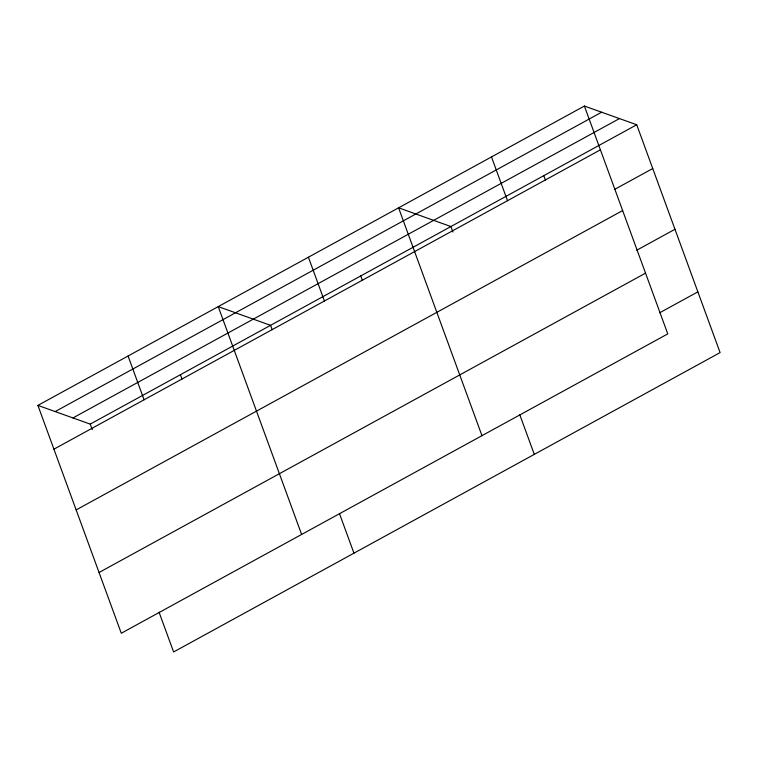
<?xml version="1.0" encoding="UTF-8"?>
<svg xmlns="http://www.w3.org/2000/svg" width="758" height="758" viewBox="0 0 758 758"><rect width="100%" height="100%" fill="white"/><g stroke="black" fill="none" stroke-linecap="round" stroke-linejoin="round"><path stroke-width="1.14" d="M584.39 106.044L667.77 333.89L121.28 633.243L37.9 405.397L584.39 106.044L636.72 124.757L720.1 352.603L173.61 651.956L159.057 612.199M55.173 411.566L601.653 112.212M72.957 417.933L619.447 118.58M37.9 405.397L90.23 424.11L636.72 124.757M53.922 449.172L600.412 149.819M614.548 189.453L652.733 168.532M76.151 509.916L622.64 210.563M636.777 250.197L674.971 229.276M99.052 572.498L645.541 273.145M659.678 312.779L697.872 291.858M543.818 175.648L545.419 180.025M491.487 156.925L507.509 200.709M452.914 232.005L450.915 226.538L398.585 207.815L481.965 435.67M519.742 414.626L534.295 454.383M360.742 275.931L362.343 280.308M308.411 257.218L324.433 300.992M272.169 329.702L270.568 325.324L218.238 306.611L301.627 534.456M339.404 513.412L353.948 553.169M180.404 374.717L182.005 379.095M128.074 356.004L144.086 399.779M90.23 424.11L92.23 429.578"/></g></svg>
